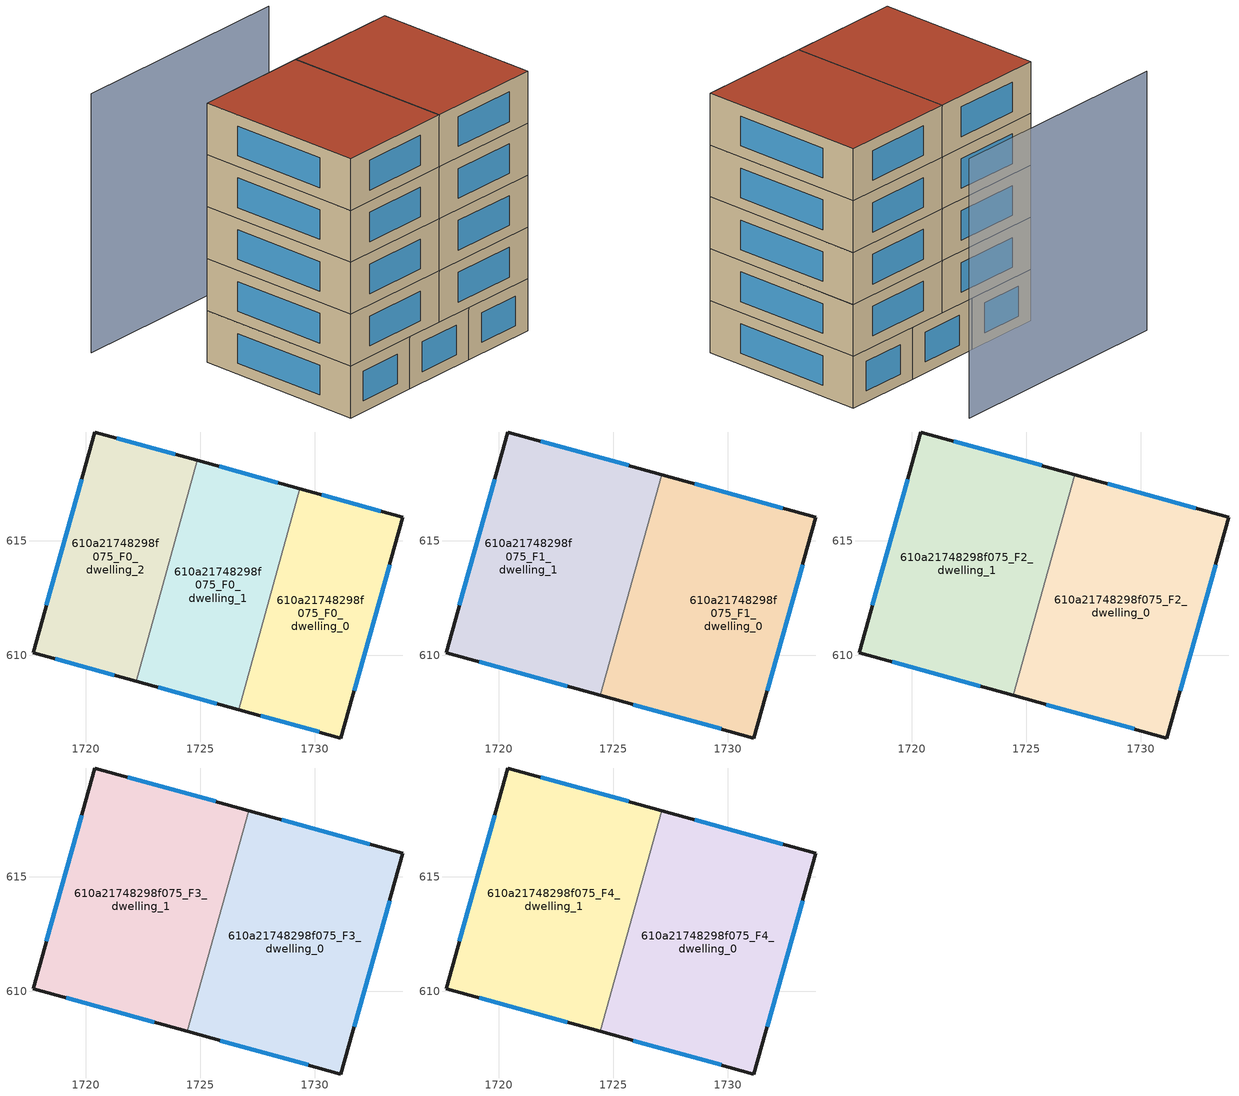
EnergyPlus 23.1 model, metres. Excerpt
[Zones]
610a21748298f075_F0_dwelling_0
 floor ground (EU_floor_Construction): 1733.84,616.03 1731.14,606.4 1726.68,607.63 1729.35,617.27 z0
 wall outside (EU_wall_Construction): 1726.68,607.63 1731.14,606.4 1733.84,616.03 1729.35,617.27 z0:3
 wall to 610a21748298f075_F0_dwelling_1 (EU_wall_Construction): 1729.35,617.27 1726.68,607.63 z0:3
 window (EU_Window_Construction): 1732.88,616.29 1730.31,617 / 1731.72,608.46 1733.26,613.96 / 1727.63,607.37 1730.19,606.66 z0.64:2.36
610a21748298f075_F0_dwelling_1
 floor ground (EU_floor_Construction): 1729.35,617.27 1726.68,607.63 1722.2,608.87 1724.87,618.51 z0
 wall outside (EU_wall_Construction): 1722.2,608.87 1726.68,607.63 / 1729.35,617.27 1724.87,618.51 z0:3
 wall to 610a21748298f075_F0_dwelling_2 (EU_wall_Construction): 1724.87,618.51 1722.2,608.87 z0:3
 window (EU_Window_Construction): 1723.16,608.61 1725.72,607.9 / 1728.39,617.54 1725.83,618.24 z0.64:2.36
610a21748298f075_F0_dwelling_2
 floor ground (EU_floor_Construction): 1724.87,618.51 1722.2,608.87 1717.72,610.12 1720.4,619.75 z0
 wall outside (EU_wall_Construction): 1724.87,618.51 1720.4,619.75 1717.72,610.12 1722.2,608.87 z0:3
 window (EU_Window_Construction): 1718.68,609.85 1721.24,609.14 / 1719.83,617.68 1718.29,612.18 / 1723.91,618.77 1721.36,619.48 z0.64:2.36
610a21748298f075_F1_dwelling_0
 floor to 610a21748298f075_F0_dwelling_0 (EU_floor_Construction): 1733.84,616.03 1731.14,606.4 1726.68,607.63 1729.35,617.27 z3
 floor to 610a21748298f075_F0_dwelling_1 (EU_floor_Construction): 1729.35,617.27 1726.68,607.63 1724.44,608.25 1727.11,617.89 z3
 wall outside (EU_wall_Construction): 1724.44,608.25 1731.14,606.4 1733.84,616.03 1727.11,617.89 z3:6
 wall to 610a21748298f075_F1_dwelling_1 (EU_wall_Construction): 1727.11,617.89 1724.44,608.25 z3:6
 window (EU_Window_Construction): 1732.4,616.43 1728.55,617.49 / 1731.72,608.46 1733.26,613.96 / 1725.88,607.85 1729.71,606.79 z3.64:5.36
610a21748298f075_F1_dwelling_1
 floor to 610a21748298f075_F0_dwelling_1 (EU_floor_Construction): 1727.11,617.89 1724.44,608.25 1722.2,608.87 1724.87,618.51 z3
 floor to 610a21748298f075_F0_dwelling_2 (EU_floor_Construction): 1724.87,618.51 1722.2,608.87 1717.71,610.12 1720.4,619.75 z3
 wall outside (EU_wall_Construction): 1727.11,617.89 1720.4,619.75 1717.72,610.12 1724.44,608.25 z3:6
 window (EU_Window_Construction): 1719.16,609.72 1723,608.65 / 1719.83,617.68 1718.29,612.18 / 1725.67,618.29 1721.84,619.35 z3.64:5.36
610a21748298f075_F2_dwelling_0
 floor to 610a21748298f075_F1_dwelling_0 (EU_floor_Construction): 1733.84,616.03 1731.14,606.4 1724.44,608.25 1727.11,617.89 z6
 wall outside (EU_wall_Construction): 1724.44,608.25 1731.14,606.4 1733.84,616.03 1727.11,617.89 z6:9
 wall to 610a21748298f075_F2_dwelling_1 (EU_wall_Construction): 1727.11,617.89 1724.44,608.25 z6:9
 window (EU_Window_Construction): 1732.4,616.43 1728.55,617.49 / 1731.72,608.46 1733.26,613.96 / 1725.88,607.85 1729.71,606.79 z6.64:8.36
610a21748298f075_F2_dwelling_1
 floor to 610a21748298f075_F1_dwelling_1 (EU_floor_Construction): 1727.11,617.89 1724.44,608.25 1717.71,610.12 1720.4,619.75 z6
 wall outside (EU_wall_Construction): 1727.11,617.89 1720.4,619.75 1717.72,610.12 1724.44,608.25 z6:9
 window (EU_Window_Construction): 1719.16,609.72 1723,608.65 / 1719.83,617.68 1718.29,612.18 / 1725.67,618.29 1721.84,619.35 z6.64:8.36
610a21748298f075_F3_dwelling_0
 floor to 610a21748298f075_F2_dwelling_0 (EU_floor_Construction): 1733.84,616.03 1731.14,606.4 1724.44,608.25 1727.11,617.89 z9
 wall outside (EU_wall_Construction): 1724.44,608.25 1731.14,606.4 1733.84,616.03 1727.11,617.89 z9:12
 wall to 610a21748298f075_F3_dwelling_1 (EU_wall_Construction): 1727.11,617.89 1724.44,608.25 z9:12
 window (EU_Window_Construction): 1732.4,616.43 1728.55,617.49 / 1731.72,608.46 1733.26,613.96 / 1725.88,607.85 1729.71,606.79 z9.64:11.36
610a21748298f075_F3_dwelling_1
 floor to 610a21748298f075_F2_dwelling_1 (EU_floor_Construction): 1727.11,617.89 1724.44,608.25 1717.71,610.12 1720.4,619.75 z9
 wall outside (EU_wall_Construction): 1727.11,617.89 1720.4,619.75 1717.72,610.12 1724.44,608.25 z9:12
 window (EU_Window_Construction): 1719.16,609.72 1723,608.65 / 1719.83,617.68 1718.29,612.18 / 1725.67,618.29 1721.84,619.35 z9.64:11.36
610a21748298f075_F4_dwelling_0
 floor to 610a21748298f075_F3_dwelling_0 (EU_floor_Construction): 1733.84,616.03 1731.14,606.4 1724.44,608.25 1727.11,617.89 z12
 wall outside (EU_wall_Construction): 1724.44,608.25 1731.14,606.4 1733.84,616.03 1727.11,617.89 z12:15
 wall to 610a21748298f075_F4_dwelling_1 (EU_wall_Construction): 1727.11,617.89 1724.44,608.25 z12:15
 window (EU_Window_Construction): 1732.4,616.43 1728.55,617.49 / 1731.72,608.46 1733.26,613.96 / 1725.88,607.85 1729.71,606.79 z12.64:14.36
 roof outside (EU_roof_Construction): 1731.14,606.4 1733.84,616.03 1727.11,617.89 1724.44,608.25 z15
610a21748298f075_F4_dwelling_1
 floor to 610a21748298f075_F3_dwelling_1 (EU_floor_Construction): 1727.11,617.89 1724.44,608.25 1717.71,610.12 1720.4,619.75 z12
 wall outside (EU_wall_Construction): 1727.11,617.89 1720.4,619.75 1717.72,610.12 1724.44,608.25 z12:15
 window (EU_Window_Construction): 1719.16,609.72 1723,608.65 / 1719.83,617.68 1718.29,612.18 / 1725.67,618.29 1721.84,619.35 z12.64:14.36
 roof outside (EU_roof_Construction): 1724.44,608.25 1727.11,617.89 1720.4,619.75 1717.72,610.12 z15
shading: 1732.24,621.95 1718.77,625.67 z0:15
[Building]
EU S2 Campaign: North Axis=0; Terrain=City; Solar Distribution=FullExterior
[Site:Location]
Yerevan-Zvartnots.Intl.AP: Latitude=40.15; Longitude=44.383; Time Zone=4; Elevation=854
[SizingPeriod:WeatherFileDays]
AnnualSizingPeriod: Begin Month=1; Begin Day of Month=1; End Month=12; End Day of Month=31; Day of Week for Start Day=Monday; Use Weather File Daylight Saving Period=No; Use Weather File Rain and Snow Indicators=No
[MATERIAL]
EU_InternalMass_Material: Roughness=MediumRough; Thickness=0.1; Conductivity=1; Density=1800; Specific Heat=900; Thermal Absorptance=0.9; Solar Absorptance=0.7; Visible Absorptance=0.7
[MATERIAL:NOMASS] Roughness=MediumRough; Thermal Absorptance=0.9; Solar Absorptance=0.7; Visible Absorptance=0.7
Name | Thermal Resistance
EU_wall_NoMass | 1.05043
EU_roof_NoMass | 1.45357
EU_floor_NoMass | 0.478065
[WINDOWMATERIAL:SIMPLEGLAZINGSYSTEM]
EU_Window_SimpleGlazing: UFactor=2.5566; Solar Heat Gain Coefficient=0.75; Visible Transmittance=0.75
[CONSTRUCTION]
EU_wall_Construction: EU_wall_NoMass
EU_roof_Construction: EU_roof_NoMass
EU_floor_Construction: EU_floor_NoMass
EU_Window_Construction: EU_Window_SimpleGlazing
EU_InternalMass_Construction: EU_InternalMass_Material
[ZONE] Type=1; Multiplier=1; Ceiling Height=autocalculate; Floor Area=autocalculate; Part of Total Floor Area=Yes
Name | Volume
610a21748298f075_F0_dwelling_0 | 139.407
610a21748298f075_F1_dwelling_0 | 209.086
610a21748298f075_F2_dwelling_0; 610a21748298f075_F3_dwelling_0; 610a21748298f075_F4_dwelling_0 | 209.091
610a21748298f075_F0_dwelling_1 | 139.383
610a21748298f075_F1_dwelling_1 | 209.073
610a21748298f075_F2_dwelling_1; 610a21748298f075_F3_dwelling_1; 610a21748298f075_F4_dwelling_1 | 209.081
610a21748298f075_F0_dwelling_2 | 139.373
[INTERNALMASS] Construction=EU_InternalMass_Construction
Name | Zone or ZoneList | Surface Area
610a21748298f075_F0_dwelling_0_EU_InternalMass | 610a21748298f075_F0_dwelling_0 | 46.4691
610a21748298f075_F0_dwelling_1_EU_InternalMass | 610a21748298f075_F0_dwelling_1 | 46.461
610a21748298f075_F0_dwelling_2_EU_InternalMass | 610a21748298f075_F0_dwelling_2 | 46.4579
610a21748298f075_F1_dwelling_0_EU_InternalMass | 610a21748298f075_F1_dwelling_0 | 69.6972
610a21748298f075_F1_dwelling_1_EU_InternalMass | 610a21748298f075_F1_dwelling_1 | 69.6936
610a21748298f075_F2_dwelling_0_EU_InternalMass | 610a21748298f075_F2_dwelling_0 | 69.6972
610a21748298f075_F2_dwelling_1_EU_InternalMass | 610a21748298f075_F2_dwelling_1 | 69.6936
610a21748298f075_F3_dwelling_0_EU_InternalMass | 610a21748298f075_F3_dwelling_0 | 69.6972
610a21748298f075_F3_dwelling_1_EU_InternalMass | 610a21748298f075_F3_dwelling_1 | 69.6936
610a21748298f075_F4_dwelling_0_EU_InternalMass | 610a21748298f075_F4_dwelling_0 | 69.6972
610a21748298f075_F4_dwelling_1_EU_InternalMass | 610a21748298f075_F4_dwelling_1 | 69.6936
[OTHEREQUIPMENT] Fuel Type=Electricity; Design Level Calculation Method=Watts/Area; Power per Zone Floor Area=1; Fraction Latent=0; Fraction Radiant=0; Fraction Lost=0; Carbon Dioxide Generation Rate=0; EndUse Subcategory=EU_Step8_InternalGains
Name | Zone or ZoneList or Space or SpaceList | Schedule
EU_Step8_InternalGain_610a21748298f075_F0_dwelling_0_f000 | 610a21748298f075_F0_dwelling_0 | EU_Step8_GainSchedule_610a21748298f075_F0_dwelling_0_f000
EU_Step8_InternalGain_610a21748298f075_F0_dwelling_1_f000 | 610a21748298f075_F0_dwelling_1 | EU_Step8_GainSchedule_610a21748298f075_F0_dwelling_1_f000
EU_Step8_InternalGain_610a21748298f075_F0_dwelling_2_f000 | 610a21748298f075_F0_dwelling_2 | EU_Step8_GainSchedule_610a21748298f075_F0_dwelling_2_f000
EU_Step8_InternalGain_610a21748298f075_F1_dwelling_0_f000 | 610a21748298f075_F1_dwelling_0 | EU_Step8_GainSchedule_610a21748298f075_F1_dwelling_0_f000
EU_Step8_InternalGain_610a21748298f075_F1_dwelling_1_f000 | 610a21748298f075_F1_dwelling_1 | EU_Step8_GainSchedule_610a21748298f075_F1_dwelling_1_f000
EU_Step8_InternalGain_610a21748298f075_F2_dwelling_0_f000 | 610a21748298f075_F2_dwelling_0 | EU_Step8_GainSchedule_610a21748298f075_F2_dwelling_0_f000
EU_Step8_InternalGain_610a21748298f075_F2_dwelling_1_f000 | 610a21748298f075_F2_dwelling_1 | EU_Step8_GainSchedule_610a21748298f075_F2_dwelling_1_f000
EU_Step8_InternalGain_610a21748298f075_F3_dwelling_0_f000 | 610a21748298f075_F3_dwelling_0 | EU_Step8_GainSchedule_610a21748298f075_F3_dwelling_0_f000
EU_Step8_InternalGain_610a21748298f075_F3_dwelling_1_f000 | 610a21748298f075_F3_dwelling_1 | EU_Step8_GainSchedule_610a21748298f075_F3_dwelling_1_f000
EU_Step8_InternalGain_610a21748298f075_F4_dwelling_0_f000 | 610a21748298f075_F4_dwelling_0 | EU_Step8_GainSchedule_610a21748298f075_F4_dwelling_0_f000
EU_Step8_InternalGain_610a21748298f075_F4_dwelling_1_f000 | 610a21748298f075_F4_dwelling_1 | EU_Step8_GainSchedule_610a21748298f075_F4_dwelling_1_f000
[ZONEVENTILATION:DESIGNFLOWRATE] Schedule=EU_AlwaysOn; Design Flow Rate Calculation Method=AirChanges/Hour; Air Changes per Hour=0.557805; Ventilation Type=Natural; Fan Pressure Rise=0; Fan Total Efficiency=1; Constant Term Coefficient=1; Temperature Term Coefficient=0; Velocity Term Coefficient=0; Velocity Squared Term Coefficient=0; Minimum Indoor Temperature=-100; Maximum Indoor Temperature=100; Delta Temperature=-100; Minimum Outdoor Temperature=-100; Maximum Outdoor Temperature=100; Maximum Wind Speed=40
Name | Zone or ZoneList or Space or SpaceList
EU_ConstantAir_610a21748298f075_F0_dwelling_0 | 610a21748298f075_F0_dwelling_0
EU_ConstantAir_610a21748298f075_F0_dwelling_1 | 610a21748298f075_F0_dwelling_1
EU_ConstantAir_610a21748298f075_F0_dwelling_2 | 610a21748298f075_F0_dwelling_2
EU_ConstantAir_610a21748298f075_F1_dwelling_0 | 610a21748298f075_F1_dwelling_0
EU_ConstantAir_610a21748298f075_F1_dwelling_1 | 610a21748298f075_F1_dwelling_1
EU_ConstantAir_610a21748298f075_F2_dwelling_0 | 610a21748298f075_F2_dwelling_0
EU_ConstantAir_610a21748298f075_F2_dwelling_1 | 610a21748298f075_F2_dwelling_1
EU_ConstantAir_610a21748298f075_F3_dwelling_0 | 610a21748298f075_F3_dwelling_0
EU_ConstantAir_610a21748298f075_F3_dwelling_1 | 610a21748298f075_F3_dwelling_1
EU_ConstantAir_610a21748298f075_F4_dwelling_0 | 610a21748298f075_F4_dwelling_0
EU_ConstantAir_610a21748298f075_F4_dwelling_1 | 610a21748298f075_F4_dwelling_1
[HVACTEMPLATE:THERMOSTAT] Constant Heating Setpoint=20; Constant Cooling Setpoint=50
EU_HeatOnly_610a21748298f075_F0_dwelling_0; EU_HeatOnly_610a21748298f075_F0_dwelling_1; EU_HeatOnly_610a21748298f075_F0_dwelling_2; EU_HeatOnly_610a21748298f075_F1_dwelling_0; EU_HeatOnly_610a21748298f075_F1_dwelling_1; EU_HeatOnly_610a21748298f075_F2_dwelling_0; EU_HeatOnly_610a21748298f075_F2_dwelling_1; EU_HeatOnly_610a21748298f075_F3_dwelling_0; EU_HeatOnly_610a21748298f075_F3_dwelling_1; EU_HeatOnly_610a21748298f075_F4_dwelling_0; EU_HeatOnly_610a21748298f075_F4_dwelling_1
[HVACTEMPLATE:ZONE:IDEALLOADSAIRSYSTEM] System Availability Schedule=EU_AlwaysOn; Maximum Heating Supply Air Temperature=50; Minimum Cooling Supply Air Temperature=13; Maximum Heating Supply Air Humidity Ratio=0.0156; Minimum Cooling Supply Air Humidity Ratio=0.0077; Heating Limit=NoLimit; Cooling Limit=NoLimit; Heating Availability Schedule=EU_AlwaysOn; Cooling Availability Schedule=EU_CoolingOff; Dehumidification Control Type=ConstantSensibleHeatRatio; Cooling Sensible Heat Ratio=0.7; Dehumidification Setpoint=60; Humidification Control Type=None; Humidification Setpoint=30; Outdoor Air Method=None; Outdoor Air Flow Rate per Person=0.00944; Outdoor Air Flow Rate per Zone Floor Area=0; Outdoor Air Flow Rate per Zone=0; Demand Controlled Ventilation Type=None; Outdoor Air Economizer Type=NoEconomizer; Heat Recovery Type=None; Sensible Heat Recovery Effectiveness=0.7; Latent Heat Recovery Effectiveness=0.65
Name | Template Thermostat
610a21748298f075_F0_dwelling_0 | EU_HeatOnly_610a21748298f075_F0_dwelling_0
610a21748298f075_F0_dwelling_1 | EU_HeatOnly_610a21748298f075_F0_dwelling_1
610a21748298f075_F0_dwelling_2 | EU_HeatOnly_610a21748298f075_F0_dwelling_2
610a21748298f075_F1_dwelling_0 | EU_HeatOnly_610a21748298f075_F1_dwelling_0
610a21748298f075_F1_dwelling_1 | EU_HeatOnly_610a21748298f075_F1_dwelling_1
610a21748298f075_F2_dwelling_0 | EU_HeatOnly_610a21748298f075_F2_dwelling_0
610a21748298f075_F2_dwelling_1 | EU_HeatOnly_610a21748298f075_F2_dwelling_1
610a21748298f075_F3_dwelling_0 | EU_HeatOnly_610a21748298f075_F3_dwelling_0
610a21748298f075_F3_dwelling_1 | EU_HeatOnly_610a21748298f075_F3_dwelling_1
610a21748298f075_F4_dwelling_0 | EU_HeatOnly_610a21748298f075_F4_dwelling_0
610a21748298f075_F4_dwelling_1 | EU_HeatOnly_610a21748298f075_F4_dwelling_1
[SIZING:ZONE] Zone Cooling Design Supply Air Temperature Input Method=SupplyAirTemperature; Zone Cooling Design Supply Air Temperature=13; Zone Heating Design Supply Air Temperature Input Method=SupplyAirTemperature; Zone Heating Design Supply Air Temperature=50; Zone Cooling Design Supply Air Humidity Ratio=0.008; Zone Heating Design Supply Air Humidity Ratio=0.008; Cooling Design Air Flow Method=DesignDay; Cooling Design Air Flow Rate=0; Cooling Minimum Air Flow per Zone Floor Area=0.000762; Cooling Minimum Air Flow=0; Cooling Minimum Air Flow Fraction=0.2; Heating Design Air Flow Method=DesignDay; Heating Design Air Flow Rate=0; Heating Maximum Air Flow per Zone Floor Area=0.002032; Heating Maximum Air Flow=0.141576; Heating Maximum Air Flow Fraction=0.3; Account for Dedicated Outdoor Air System=No; Dedicated Outdoor Air System Control Strategy=NeutralSupplyAir; Dedicated Outdoor Air Low Setpoint Temperature for Design=autosize; Dedicated Outdoor Air High Setpoint Temperature for Design=autosize; Zone Load Sizing Method=Sensible Load Only No Latent Load; Zone Latent Cooling Design Supply Air Humidity Ratio Input Method=HumidityRatioDifference; Zone Cooling Design Supply Air Humidity Ratio Difference=0.005; Zone Latent Heating Design Supply Air Humidity Ratio Input Method=HumidityRatioDifference; Zone Humidification Design Supply Air Humidity Ratio Difference=0.005
610a21748298f075_F0_dwelling_0; 610a21748298f075_F0_dwelling_1; 610a21748298f075_F0_dwelling_2; 610a21748298f075_F1_dwelling_0; 610a21748298f075_F1_dwelling_1; 610a21748298f075_F2_dwelling_0; 610a21748298f075_F2_dwelling_1; 610a21748298f075_F3_dwelling_0; 610a21748298f075_F3_dwelling_1; 610a21748298f075_F4_dwelling_0; 610a21748298f075_F4_dwelling_1
[SCHEDULE:CONSTANT]
Name | Hourly Value
EU_AlwaysOn | 1
EU_CoolingOff | 0
[SCHEDULE:FILE] Column Number=1; Rows to Skip at Top=0; Number of Hours of Data=8760; Column Separator=Comma; Interpolate to Timestep=No; Minutes per Item=60; Adjust Schedule for Daylight Savings=Yes
Name | File
EU_Step8_GainSchedule_610a21748298f075_F0_dwelling_0_f000 | ../../schedules/610a21748298f075/610a21748298f075_F0_dwelling_0_f000_gain.csv
EU_Step8_GainSchedule_610a21748298f075_F0_dwelling_1_f000 | ../../schedules/610a21748298f075/610a21748298f075_F0_dwelling_1_f000_gain.csv
EU_Step8_GainSchedule_610a21748298f075_F0_dwelling_2_f000 | ../../schedules/610a21748298f075/610a21748298f075_F0_dwelling_2_f000_gain.csv
EU_Step8_GainSchedule_610a21748298f075_F1_dwelling_0_f000 | ../../schedules/610a21748298f075/610a21748298f075_F1_dwelling_0_f000_gain.csv
EU_Step8_GainSchedule_610a21748298f075_F1_dwelling_1_f000 | ../../schedules/610a21748298f075/610a21748298f075_F1_dwelling_1_f000_gain.csv
EU_Step8_GainSchedule_610a21748298f075_F2_dwelling_0_f000 | ../../schedules/610a21748298f075/610a21748298f075_F2_dwelling_0_f000_gain.csv
EU_Step8_GainSchedule_610a21748298f075_F2_dwelling_1_f000 | ../../schedules/610a21748298f075/610a21748298f075_F2_dwelling_1_f000_gain.csv
EU_Step8_GainSchedule_610a21748298f075_F3_dwelling_0_f000 | ../../schedules/610a21748298f075/610a21748298f075_F3_dwelling_0_f000_gain.csv
EU_Step8_GainSchedule_610a21748298f075_F3_dwelling_1_f000 | ../../schedules/610a21748298f075/610a21748298f075_F3_dwelling_1_f000_gain.csv
EU_Step8_GainSchedule_610a21748298f075_F4_dwelling_0_f000 | ../../schedules/610a21748298f075/610a21748298f075_F4_dwelling_0_f000_gain.csv
EU_Step8_GainSchedule_610a21748298f075_F4_dwelling_1_f000 | ../../schedules/610a21748298f075/610a21748298f075_F4_dwelling_1_f000_gain.csv
